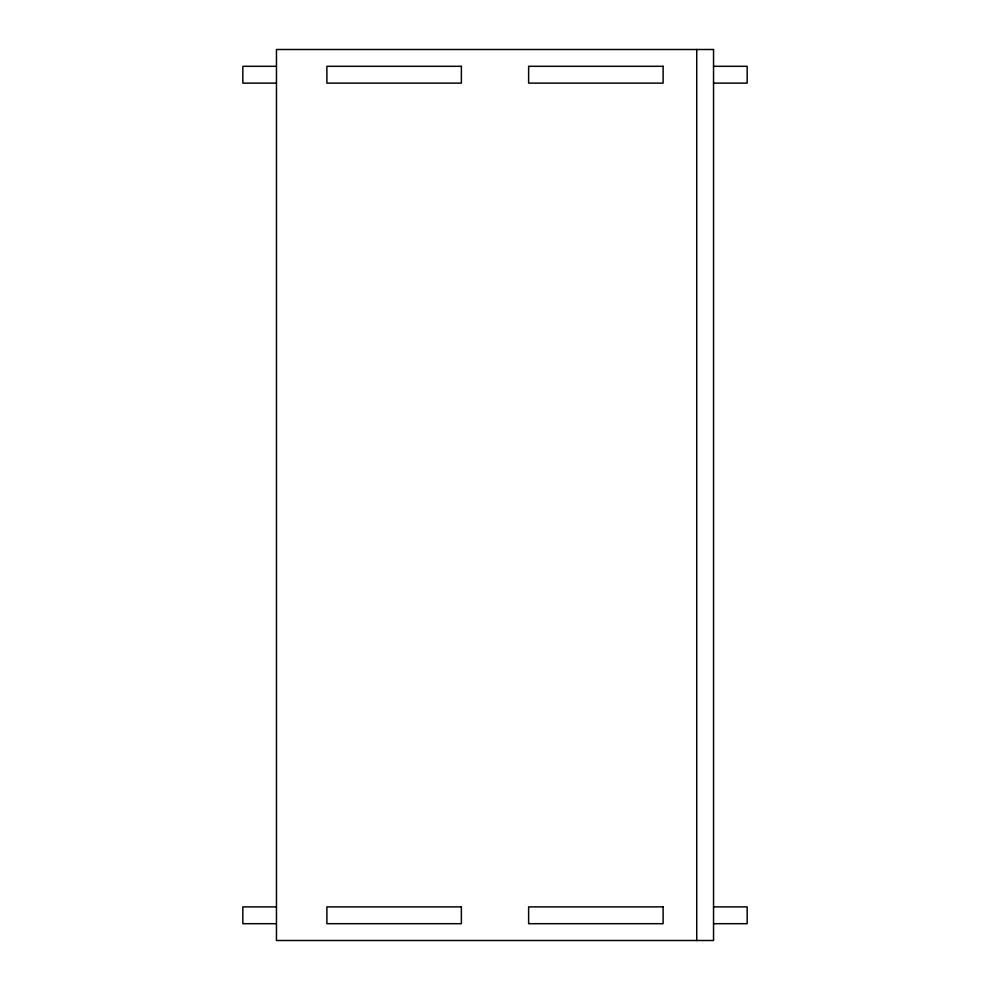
<?xml version="1.0" encoding="UTF-8"?>
<svg xmlns="http://www.w3.org/2000/svg" width="990" height="990" viewBox="0 0 990 990"><rect width="100%" height="100%" fill="white"/><g stroke="black" fill="none" stroke-linecap="round" stroke-linejoin="round"><path stroke-width="1.49" d="M276.458 66.305L242.835 66.305L242.835 83.123L276.458 83.123M713.543 66.305L747.165 66.305L747.165 83.123L713.543 83.123M276.458 906.877L242.835 906.877L242.835 923.695L276.458 923.695M713.543 906.877L747.165 906.877L747.165 923.695L713.543 923.695M696.737 49.5L696.737 940.5M713.543 49.5L276.458 49.5L276.458 940.5L713.543 940.5L713.543 49.5M461.377 66.305L326.886 66.305L326.886 83.123L461.377 83.123L461.377 66.305M663.114 66.305L528.623 66.305L528.623 83.123L663.114 83.123L663.114 66.305M461.377 906.877L326.886 906.877L326.886 923.695L461.377 923.695L461.377 906.877M663.114 906.877L528.623 906.877L528.623 923.695L663.114 923.695L663.114 906.877"/></g></svg>
